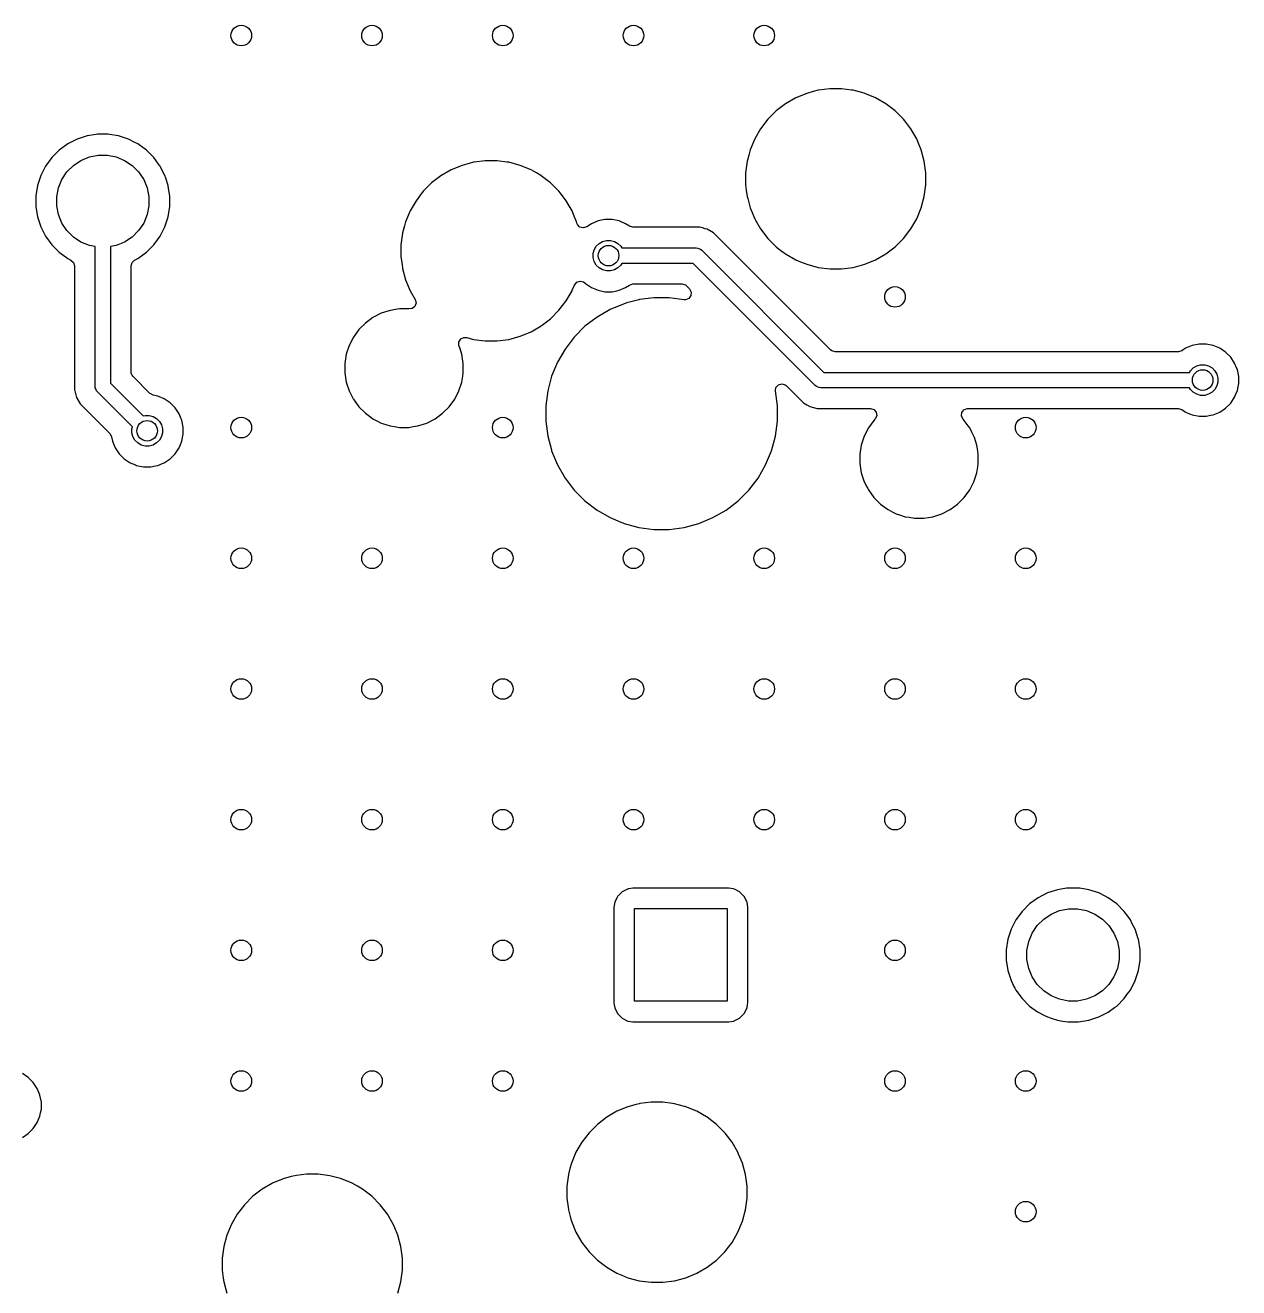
# Model space of a CAD drawing. Extents: x 2.6 to 14.2, y -9.4 to -3.8.
# Drawn here: x 5.118 to 6.046, y -5.789 to -4.823 of the extents above; entities that cross this region are included whole.
import ezdxf

# ---------------------------------------------------------------- set-up
doc = ezdxf.new("R2010")
doc.units = 0
doc.header["$MEASUREMENT"] = 0
doc.layers.add('BLACK', color=7, linetype='CONTINUOUS')

msp = doc.modelspace()

# ---------------------------------------------------------------- linework, layer by layer
at = {"layer": 'BLACK', "linetype": 'CONTINUOUS'}
for p, q in [((5.70734, -4.87826), (5.69951, -4.88278)), ((5.71568, -4.8748), (5.70734, -4.87826)), ((5.70734, -4.87826), (5.70734, -4.87826)), ((5.72072, -4.87345), (5.71568, -4.8748)), ((5.72441, -4.87246), (5.72072, -4.87345)), ((5.72484, -4.87241), (5.72441, -4.87246)), ((5.73337, -4.87129), (5.72484, -4.87241)), ((5.7424, -4.87129), (5.73337, -4.87129)), ((5.73337, -4.87129), (5.73337, -4.87129)), ((5.74986, -4.87227), (5.7424, -4.87129)), ((5.7424, -4.87129), (5.7424, -4.87129)), ((5.75136, -4.87246), (5.74986, -4.87227)), ((5.75974, -4.87471), (5.75136, -4.87246)), ((5.76008, -4.8748), (5.75974, -4.87471)), ((5.76843, -4.87826), (5.76008, -4.8748)), ((5.77625, -4.88278), (5.76843, -4.87826)), ((5.76843, -4.87826), (5.76843, -4.87826)), ((5.69235, -4.88828), (5.68596, -4.89466)), ((5.69951, -4.88278), (5.69235, -4.88828)), ((5.78342, -4.88828), (5.77625, -4.88278)), ((5.78981, -4.89466), (5.78342, -4.88828)), ((5.78342, -4.88828), (5.78342, -4.88828)), ((5.68596, -4.89466), (5.68046, -4.90183)), ((5.79068, -4.8958), (5.78981, -4.89466)), ((5.78981, -4.89466), (5.78981, -4.89466)), ((5.78981, -4.89466), (5.78981, -4.89466)), ((5.79531, -4.90183), (5.79068, -4.8958)), ((5.16534, -4.90737), (5.15767, -4.90987)), ((5.17235, -4.90626), (5.16534, -4.90737)), ((5.1733, -4.90611), (5.17235, -4.90626)), ((5.18136, -4.90611), (5.1733, -4.90611)), ((5.18244, -4.90629), (5.18136, -4.90611)), ((5.18932, -4.90737), (5.18244, -4.90629)), ((5.19698, -4.90987), (5.18932, -4.90737)), ((5.68046, -4.90183), (5.67594, -4.90966)), ((5.79983, -4.90966), (5.79531, -4.90183)), ((5.79531, -4.90183), (5.79531, -4.90183)), ((5.79531, -4.90183), (5.79531, -4.90183)), ((5.15049, -4.91352), (5.14397, -4.91826)), ((5.15767, -4.90987), (5.15049, -4.91352)), ((5.20192, -4.91238), (5.19698, -4.90987)), ((5.20416, -4.91352), (5.20192, -4.91238)), ((5.21068, -4.91826), (5.20416, -4.91352)), ((5.20416, -4.91352), (5.20416, -4.91352)), ((5.20416, -4.91352), (5.20416, -4.91352)), ((5.67594, -4.90966), (5.67248, -4.918)), ((5.67594, -4.90966), (5.67594, -4.90966)), ((5.801, -4.9125), (5.79983, -4.90966)), ((5.79983, -4.90966), (5.79983, -4.90966)), ((5.79983, -4.90966), (5.79983, -4.90966)), ((5.80328, -4.918), (5.801, -4.9125)), ((5.13827, -4.92396), (5.13354, -4.93048)), ((5.14397, -4.91826), (5.13827, -4.92396)), ((5.15485, -4.92992), (5.16062, -4.92607)), ((5.16062, -4.92607), (5.16704, -4.92341)), ((5.16704, -4.92341), (5.17385, -4.92205)), ((5.17385, -4.92205), (5.1808, -4.92205)), ((5.1808, -4.92205), (5.18761, -4.92341)), ((5.18761, -4.92341), (5.19403, -4.92607)), ((5.19403, -4.92607), (5.19981, -4.92992)), ((5.21638, -4.92396), (5.21068, -4.91826)), ((5.22081, -4.93006), (5.21638, -4.92396)), ((5.4698, -4.92635), (5.46127, -4.92748)), ((5.47883, -4.92635), (5.4698, -4.92635)), ((5.4698, -4.92635), (5.4698, -4.92635)), ((5.48629, -4.92734), (5.47883, -4.92635)), ((5.47883, -4.92635), (5.47883, -4.92635)), ((5.67015, -4.92673), (5.66897, -4.93569)), ((5.67038, -4.92585), (5.67015, -4.92673)), ((5.67015, -4.92673), (5.67015, -4.92673)), ((5.67139, -4.92208), (5.67038, -4.92585)), ((5.67248, -4.918), (5.67139, -4.92208)), ((5.80562, -4.92673), (5.80328, -4.918)), ((5.8068, -4.93569), (5.80562, -4.92673)), ((5.13354, -4.93048), (5.12988, -4.93766)), ((5.14608, -4.94061), (5.14994, -4.93484)), ((5.14994, -4.93484), (5.15485, -4.92992)), ((5.19981, -4.92992), (5.20472, -4.93484)), ((5.20472, -4.93484), (5.20858, -4.94061)), ((5.22112, -4.93048), (5.22081, -4.93006)), ((5.22257, -4.93333), (5.22112, -4.93048)), ((5.22478, -4.93766), (5.22257, -4.93333)), ((5.44377, -4.93333), (5.43595, -4.93785)), ((5.45212, -4.92987), (5.44377, -4.93333)), ((5.44377, -4.93333), (5.44377, -4.93333)), ((5.45756, -4.92841), (5.45212, -4.92987)), ((5.46084, -4.92753), (5.45756, -4.92841)), ((5.46127, -4.92748), (5.46084, -4.92753)), ((5.48779, -4.92753), (5.48629, -4.92734)), ((5.49652, -4.92987), (5.48779, -4.92753)), ((5.50486, -4.93333), (5.49652, -4.92987)), ((5.50675, -4.93442), (5.50486, -4.93333)), ((5.50486, -4.93333), (5.50486, -4.93333)), ((5.50895, -4.93569), (5.50675, -4.93442)), ((5.51237, -4.93766), (5.50895, -4.93569)), ((5.66897, -4.93569), (5.66897, -4.94472)), ((5.8068, -4.94472), (5.8068, -4.93569)), ((5.12739, -4.94533), (5.12613, -4.95329)), ((5.12988, -4.93766), (5.12739, -4.94533)), ((5.14342, -4.94703), (5.14608, -4.94061)), ((5.20858, -4.94061), (5.21123, -4.94703)), ((5.22544, -4.93969), (5.22478, -4.93766)), ((5.22478, -4.93766), (5.22478, -4.93766)), ((5.22478, -4.93766), (5.22478, -4.93766)), ((5.22727, -4.94533), (5.22544, -4.93969)), ((5.22764, -4.94765), (5.22727, -4.94533)), ((5.42878, -4.94335), (5.42239, -4.94973)), ((5.43595, -4.93785), (5.42878, -4.94335)), ((5.51269, -4.93785), (5.51237, -4.93766)), ((5.51471, -4.9394), (5.51269, -4.93785)), ((5.51985, -4.94335), (5.51471, -4.9394)), ((5.51986, -4.94335), (5.51985, -4.94335)), ((5.51985, -4.94335), (5.51985, -4.94335)), ((5.52624, -4.94973), (5.51986, -4.94335)), ((5.66897, -4.94472), (5.66951, -4.94885)), ((5.80562, -4.95368), (5.8068, -4.94472)), ((5.12613, -4.95329), (5.12613, -4.96134)), ((5.14206, -4.95384), (5.14342, -4.94703)), ((5.14206, -4.96079), (5.14206, -4.95384)), ((5.21123, -4.94703), (5.21259, -4.95384)), ((5.21259, -4.95384), (5.21259, -4.96079)), ((5.22853, -4.95329), (5.22764, -4.94765)), ((5.22853, -4.96134), (5.22853, -4.95329)), ((5.42239, -4.94973), (5.41689, -4.9569)), ((5.52728, -4.95109), (5.52624, -4.94973)), ((5.52624, -4.94973), (5.52624, -4.94973)), ((5.52624, -4.94973), (5.52624, -4.94973)), ((5.53174, -4.9569), (5.52728, -4.95109)), ((5.66951, -4.94885), (5.67015, -4.95368)), ((5.67015, -4.95368), (5.67058, -4.95532)), ((5.67058, -4.95532), (5.67248, -4.9624)), ((5.80328, -4.9624), (5.80562, -4.95368)), ((5.12613, -4.96134), (5.12739, -4.9693)), ((5.14342, -4.9676), (5.14206, -4.96079)), ((5.21259, -4.96079), (5.21123, -4.9676)), ((5.22727, -4.9693), (5.22853, -4.96134)), ((5.41237, -4.96472), (5.40892, -4.97307)), ((5.41689, -4.9569), (5.41237, -4.96472)), ((5.41237, -4.96472), (5.41237, -4.96472)), ((5.53626, -4.96472), (5.53174, -4.9569)), ((5.53174, -4.9569), (5.53174, -4.9569)), ((5.53174, -4.9569), (5.53174, -4.9569)), ((5.53737, -4.96742), (5.53626, -4.96472)), ((5.53626, -4.96472), (5.53626, -4.96472)), ((5.53626, -4.96472), (5.53626, -4.96472)), ((5.67248, -4.9624), (5.67594, -4.97075)), ((5.79983, -4.97075), (5.80328, -4.9624)), ((5.12739, -4.9693), (5.12988, -4.97697)), ((5.14608, -4.97402), (5.14342, -4.9676)), ((5.14994, -4.97979), (5.14608, -4.97402)), ((5.20858, -4.97402), (5.20472, -4.97979)), ((5.21123, -4.9676), (5.20858, -4.97402)), ((5.22478, -4.97697), (5.22727, -4.9693)), ((5.40892, -4.97307), (5.40812, -4.97603)), ((5.53972, -4.97307), (5.53737, -4.96742)), ((5.54001, -4.97417), (5.53972, -4.97307)), ((5.54032, -4.97502), (5.54001, -4.97417)), ((5.54216, -4.97706), (5.54032, -4.97502)), ((5.55109, -4.97453), (5.54744, -4.97697)), ((5.5561, -4.97245), (5.55109, -4.97453)), ((5.55109, -4.97453), (5.55109, -4.97453)), ((5.55611, -4.97245), (5.5561, -4.97245)), ((5.56143, -4.97139), (5.55611, -4.97245)), ((5.56687, -4.97139), (5.56143, -4.97139)), ((5.56143, -4.97139), (5.56143, -4.97139)), ((5.57219, -4.97245), (5.56687, -4.97139)), ((5.56687, -4.97139), (5.56687, -4.97139)), ((5.57721, -4.97453), (5.57219, -4.97245)), ((5.57219, -4.97245), (5.57219, -4.97245)), ((5.58012, -4.97648), (5.57721, -4.97453)), ((5.57721, -4.97453), (5.57721, -4.97453)), ((5.67594, -4.97075), (5.67594, -4.97075)), ((5.67594, -4.97075), (5.67651, -4.97173)), ((5.67651, -4.97173), (5.68035, -4.97839)), ((5.79531, -4.97857), (5.79983, -4.97075)), ((5.12988, -4.97697), (5.13167, -4.98048)), ((5.13167, -4.98048), (5.13346, -4.98401)), ((5.13346, -4.98401), (5.13354, -4.98415)), ((5.13354, -4.98415), (5.13827, -4.99067)), ((5.15485, -4.98471), (5.14994, -4.97979)), ((5.16062, -4.98856), (5.15485, -4.98471)), ((5.19981, -4.98471), (5.19403, -4.98856)), ((5.20472, -4.97979), (5.19981, -4.98471)), ((5.21915, -4.98686), (5.22112, -4.98415)), ((5.22112, -4.98415), (5.22478, -4.97697)), ((5.40658, -4.9818), (5.4054, -4.99075)), ((5.40662, -4.98163), (5.40658, -4.9818)), ((5.40658, -4.9818), (5.40658, -4.9818)), ((5.40812, -4.97603), (5.40662, -4.98163)), ((5.54481, -4.97779), (5.54216, -4.97706)), ((5.54744, -4.97697), (5.54481, -4.97779)), ((5.5802, -4.97652), (5.58012, -4.97648)), ((5.58283, -4.9773), (5.5802, -4.97652)), ((5.63409, -4.9773), (5.58283, -4.9773)), ((5.63592, -4.97779), (5.63409, -4.9773)), ((5.63409, -4.9773), (5.63409, -4.9773)), ((5.63817, -4.97839), (5.63592, -4.97779)), ((5.6396, -4.97878), (5.63817, -4.97839)), ((5.63817, -4.97839), (5.63817, -4.97839)), ((5.64454, -4.98163), (5.6396, -4.97878)), ((5.6396, -4.97878), (5.6396, -4.97878)), ((5.68974, -5.02683), (5.64454, -4.98163)), ((5.68035, -4.97839), (5.68046, -4.97857)), ((5.68046, -4.97857), (5.68596, -4.98574)), ((5.78981, -4.98574), (5.79531, -4.97857)), ((5.13827, -4.99067), (5.13827, -4.99067)), ((5.13827, -4.99067), (5.14397, -4.99637)), ((5.16704, -4.99122), (5.16062, -4.98856)), ((5.17142, -4.99209), (5.16704, -4.99122)), ((5.17142, -5.09903), (5.17142, -4.99209)), ((5.18761, -4.99122), (5.18323, -4.99209)), ((5.18323, -4.99209), (5.18323, -5.09658)), ((5.19403, -4.98856), (5.18761, -4.99122)), ((5.21068, -4.99637), (5.21638, -4.99067)), ((5.21638, -4.99067), (5.21915, -4.98686)), ((5.21638, -4.99067), (5.21638, -4.99067)), ((5.21638, -4.99067), (5.21638, -4.99067)), ((5.4054, -4.99075), (5.4054, -4.99979)), ((5.55244, -4.99743), (5.55324, -4.99445)), ((5.55324, -4.99445), (5.55478, -4.99178)), ((5.55478, -4.99178), (5.55696, -4.9896)), ((5.55696, -4.9896), (5.55963, -4.98806)), ((5.55963, -4.98806), (5.56261, -4.98726)), ((5.56261, -4.98726), (5.56569, -4.98726)), ((5.56569, -4.98726), (5.56867, -4.98806)), ((5.56867, -4.98806), (5.57134, -4.9896)), ((5.57134, -4.9896), (5.57352, -4.99178)), ((5.57352, -4.99178), (5.57426, -4.99307)), ((5.57426, -4.99307), (5.63124, -4.99307)), ((5.63124, -4.99307), (5.63239, -4.99318)), ((5.63239, -4.99318), (5.6329, -4.99339)), ((5.6329, -4.99339), (5.63452, -4.99406)), ((5.63452, -4.99406), (5.63541, -4.9948)), ((5.68596, -4.98574), (5.68596, -4.98574)), ((5.68596, -4.98574), (5.69235, -4.99213)), ((5.69235, -4.99213), (5.69235, -4.99213)), ((5.69235, -4.99213), (5.69235, -4.99213)), ((5.69235, -4.99213), (5.69399, -4.99339)), ((5.69399, -4.99339), (5.69951, -4.99763)), ((5.77625, -4.99763), (5.78342, -4.99213)), ((5.78342, -4.99213), (5.78981, -4.98574)), ((5.78342, -4.99213), (5.78342, -4.99213)), ((5.78342, -4.99213), (5.78342, -4.99213)), ((5.78981, -4.98574), (5.78981, -4.98574)), ((5.78981, -4.98574), (5.78981, -4.98574)), ((5.14397, -4.99637), (5.15049, -5.00111)), ((5.15049, -5.00111), (5.15299, -5.00238)), ((5.15299, -5.00238), (5.15499, -5.00427)), ((5.199, -5.00673), (5.19977, -5.00409)), ((5.19977, -5.00409), (5.20167, -5.00238)), ((5.20167, -5.00238), (5.20416, -5.00111)), ((5.20416, -5.00111), (5.21068, -4.99637)), ((5.4054, -4.99979), (5.40617, -5.00566)), ((5.55244, -5.00051), (5.55244, -4.99743)), ((5.55324, -5.00349), (5.55244, -5.00051)), ((5.55478, -5.00616), (5.55324, -5.00349)), ((5.63541, -4.9948), (5.72889, -5.08828)), ((5.69951, -4.99763), (5.69951, -4.99763)), ((5.69951, -4.99763), (5.69951, -4.99763)), ((5.69951, -4.99763), (5.70734, -5.00215)), ((5.70734, -5.00215), (5.70734, -5.00215)), ((5.70734, -5.00215), (5.70734, -5.00215)), ((5.70734, -5.00215), (5.71093, -5.00364)), ((5.71093, -5.00364), (5.71568, -5.0056)), ((5.76008, -5.0056), (5.76843, -5.00215)), ((5.76843, -5.00215), (5.77625, -4.99763)), ((5.15499, -5.00427), (5.15565, -5.00673)), ((5.15565, -5.00673), (5.15565, -5.10188)), ((5.199, -5.0815), (5.199, -5.00673)), ((5.40617, -5.00566), (5.40658, -5.00875)), ((5.40658, -5.00875), (5.40892, -5.01747)), ((5.55696, -5.00834), (5.55478, -5.00616)), ((5.55963, -5.00988), (5.55696, -5.00834)), ((5.56261, -5.01068), (5.55963, -5.00988)), ((5.56569, -5.01068), (5.56261, -5.01068)), ((5.56867, -5.00988), (5.56569, -5.01068)), ((5.57134, -5.00834), (5.56867, -5.00988)), ((5.57352, -5.00616), (5.57134, -5.00834)), ((5.57426, -5.00488), (5.57352, -5.00616)), ((5.62879, -5.00488), (5.57426, -5.00488)), ((5.72227, -5.09836), (5.62879, -5.00488)), ((5.71568, -5.0056), (5.72441, -5.00794)), ((5.72441, -5.00794), (5.73337, -5.00912)), ((5.73337, -5.00912), (5.73337, -5.00912)), ((5.73337, -5.00912), (5.7424, -5.00912)), ((5.7424, -5.00912), (5.75136, -5.00794)), ((5.7424, -5.00912), (5.7424, -5.00912)), ((5.75136, -5.00794), (5.76008, -5.0056)), ((5.40892, -5.01747), (5.41237, -5.02582)), ((5.5364, -5.02549), (5.53807, -5.02144)), ((5.53807, -5.02144), (5.5398, -5.0193)), ((5.5398, -5.0193), (5.54241, -5.01843)), ((5.54241, -5.01843), (5.54507, -5.01911)), ((5.54507, -5.01911), (5.54603, -5.01986)), ((5.54603, -5.01986), (5.54657, -5.02039)), ((5.54657, -5.02039), (5.54657, -5.02039)), ((5.54657, -5.02039), (5.55109, -5.02341)), ((5.55109, -5.02341), (5.55109, -5.02341)), ((5.55109, -5.02341), (5.5561, -5.02549)), ((5.57219, -5.02549), (5.57721, -5.02341)), ((5.57721, -5.02341), (5.58012, -5.02147)), ((5.58012, -5.02147), (5.58275, -5.02065)), ((5.58275, -5.02065), (5.58283, -5.02065)), ((5.58283, -5.02065), (5.62024, -5.02065)), ((5.62024, -5.02065), (5.62288, -5.02142)), ((5.62288, -5.02142), (5.62369, -5.02208)), ((5.62369, -5.02208), (5.62603, -5.02441)), ((5.41237, -5.02582), (5.41237, -5.02582)), ((5.41237, -5.02582), (5.41624, -5.03251)), ((5.41624, -5.03251), (5.41688, -5.03518)), ((5.53174, -5.03364), (5.53626, -5.02582)), ((5.53626, -5.02582), (5.5364, -5.02549)), ((5.5561, -5.02549), (5.55611, -5.02549)), ((5.55611, -5.02549), (5.55611, -5.02549)), ((5.55611, -5.02549), (5.55611, -5.02549)), ((5.55611, -5.02549), (5.56143, -5.02655)), ((5.56143, -5.02655), (5.56143, -5.02655)), ((5.56143, -5.02655), (5.56687, -5.02655)), ((5.56687, -5.02655), (5.57055, -5.02582)), ((5.57055, -5.02582), (5.57219, -5.02549)), ((5.58735, -5.03271), (5.57814, -5.03518)), ((5.5879, -5.03264), (5.58735, -5.03271)), ((5.59887, -5.0312), (5.5879, -5.03264)), ((5.61048, -5.0312), (5.59887, -5.0312)), ((5.59887, -5.0312), (5.59887, -5.0312)), ((5.62194, -5.03271), (5.61048, -5.0312)), ((5.61048, -5.0312), (5.61048, -5.0312)), ((5.61048, -5.0312), (5.61048, -5.0312)), ((5.62292, -5.03273), (5.62194, -5.03271)), ((5.6255, -5.03177), (5.62292, -5.03273)), ((5.62715, -5.02957), (5.6255, -5.03177)), ((5.62603, -5.02441), (5.62734, -5.02683)), ((5.62734, -5.02683), (5.62715, -5.02957)), ((5.69773, -5.03481), (5.68974, -5.02683)), ((5.3971, -5.04089), (5.39032, -5.04309)), ((5.40415, -5.03977), (5.3971, -5.04089)), ((5.41128, -5.03977), (5.40415, -5.03977)), ((5.40415, -5.03977), (5.40415, -5.03977)), ((5.41147, -5.03979), (5.41128, -5.03977)), ((5.41128, -5.03977), (5.41128, -5.03977)), ((5.41382, -5.03948), (5.41147, -5.03974)), ((5.41147, -5.03974), (5.41147, -5.03979)), ((5.41598, -5.03778), (5.41382, -5.03948)), ((5.41688, -5.03518), (5.41598, -5.03778)), ((5.51986, -5.0472), (5.52624, -5.04081)), ((5.52624, -5.04081), (5.53174, -5.03364)), ((5.52624, -5.04081), (5.52624, -5.04081)), ((5.52624, -5.04081), (5.52624, -5.04081)), ((5.5654, -5.04016), (5.55534, -5.04597)), ((5.57613, -5.03572), (5.5654, -5.04016)), ((5.5654, -5.04016), (5.5654, -5.04016)), ((5.57814, -5.03518), (5.57613, -5.03572)), ((5.57613, -5.03572), (5.57613, -5.03572)), ((5.70099, -5.03807), (5.69773, -5.03481)), ((5.73399, -5.07108), (5.70099, -5.03807)), ((5.3782, -5.05052), (5.37316, -5.05556)), ((5.38397, -5.04633), (5.3782, -5.05052)), ((5.3782, -5.05052), (5.3782, -5.05052)), ((5.39032, -5.04309), (5.38397, -5.04633)), ((5.39032, -5.04309), (5.39032, -5.04309)), ((5.51269, -5.0527), (5.51985, -5.0472)), ((5.51985, -5.0472), (5.51985, -5.0472)), ((5.51985, -5.0472), (5.51986, -5.0472)), ((5.55534, -5.04597), (5.54613, -5.05304)), ((5.36897, -5.06133), (5.36573, -5.06768)), ((5.37316, -5.05556), (5.36897, -5.06133)), ((5.37316, -5.05556), (5.37316, -5.05556)), ((5.45108, -5.06274), (5.45355, -5.06152)), ((5.45355, -5.06152), (5.45565, -5.06162)), ((5.45565, -5.06162), (5.46084, -5.06301)), ((5.48779, -5.06301), (5.49652, -5.06067)), ((5.49652, -5.06067), (5.50486, -5.05721)), ((5.50486, -5.05721), (5.51269, -5.0527)), ((5.53792, -5.06125), (5.53084, -5.07047)), ((5.54613, -5.05304), (5.53792, -5.06125)), ((5.53792, -5.06125), (5.53792, -5.06125)), ((5.54613, -5.05304), (5.54613, -5.05304)), ((5.36573, -5.06768), (5.36353, -5.07446)), ((5.36573, -5.06768), (5.36573, -5.06768)), ((5.44966, -5.06509), (5.45108, -5.06274)), ((5.44974, -5.06784), (5.44966, -5.06509)), ((5.45028, -5.06951), (5.44974, -5.06784)), ((5.45189, -5.07446), (5.45028, -5.06951)), ((5.46084, -5.06301), (5.4698, -5.06419)), ((5.4698, -5.06419), (5.4698, -5.06419)), ((5.4698, -5.06419), (5.47883, -5.06419)), ((5.47883, -5.06419), (5.48779, -5.06301)), ((5.47883, -5.06419), (5.47883, -5.06419)), ((5.53084, -5.07047), (5.52504, -5.08053)), ((5.7348, -5.07173), (5.73399, -5.07108)), ((5.73744, -5.07251), (5.7348, -5.07173)), ((6.0026, -5.07169), (5.99997, -5.07251)), ((6.00551, -5.06974), (6.0026, -5.07169)), ((6.01053, -5.06766), (6.00551, -5.06974)), ((6.00551, -5.06974), (6.00551, -5.06974)), ((6.01585, -5.0666), (6.01053, -5.06766)), ((6.01053, -5.06766), (6.01053, -5.06766)), ((6.02129, -5.0666), (6.01585, -5.0666)), ((6.01585, -5.0666), (6.01585, -5.0666)), ((6.02662, -5.06766), (6.02129, -5.0666)), ((6.02129, -5.0666), (6.02129, -5.0666)), ((6.03163, -5.06974), (6.02662, -5.06766)), ((6.02662, -5.06766), (6.02662, -5.06766)), ((6.03615, -5.07276), (6.03163, -5.06974)), ((6.03163, -5.06974), (6.03163, -5.06974)), ((5.36353, -5.07446), (5.36242, -5.0815)), ((5.45301, -5.0815), (5.45189, -5.07446)), ((5.52504, -5.08053), (5.52059, -5.09126)), ((5.52504, -5.08053), (5.52504, -5.08053)), ((5.99989, -5.07251), (5.73744, -5.07251)), ((5.99997, -5.07251), (5.99989, -5.07251)), ((6.03999, -5.0766), (6.03615, -5.07276)), ((6.03615, -5.07276), (6.03615, -5.07276)), ((6.04301, -5.08112), (6.03999, -5.0766)), ((6.03999, -5.0766), (6.03999, -5.0766)), ((6.04475, -5.08532), (6.04301, -5.08112)), ((6.04301, -5.08112), (6.04301, -5.08112)), ((5.199, -5.08803), (5.199, -5.0815)), ((5.19911, -5.08907), (5.199, -5.08803)), ((5.19916, -5.08916), (5.19911, -5.08907)), ((5.1992, -5.0894), (5.19916, -5.08916)), ((5.19985, -5.09042), (5.1992, -5.0894)), ((5.20043, -5.09148), (5.19985, -5.09042)), ((5.36242, -5.0815), (5.36242, -5.08863)), ((5.36242, -5.08863), (5.36353, -5.09568)), ((5.45259, -5.09126), (5.45301, -5.08863)), ((5.45301, -5.08863), (5.45301, -5.0815)), ((5.72889, -5.08828), (6.00846, -5.08828)), ((6.00846, -5.08828), (6.0092, -5.08699)), ((6.0092, -5.08699), (6.01138, -5.08481)), ((6.01138, -5.08481), (6.01405, -5.08327)), ((6.01405, -5.08327), (6.01703, -5.08247)), ((6.01703, -5.08247), (6.02011, -5.08247)), ((6.02011, -5.08247), (6.02309, -5.08327)), ((6.02309, -5.08327), (6.02576, -5.08481)), ((6.02576, -5.08481), (6.02794, -5.08699)), ((6.02794, -5.08699), (6.02948, -5.08966)), ((6.02948, -5.08966), (6.03028, -5.09264)), ((6.04509, -5.08614), (6.04475, -5.08532)), ((6.04615, -5.09146), (6.04509, -5.08614)), ((6.04509, -5.08614), (6.04509, -5.08614)), ((6.04509, -5.08614), (6.04509, -5.08614)), ((5.17153, -5.10018), (5.17142, -5.09903)), ((5.17187, -5.10099), (5.17153, -5.10018)), ((5.18323, -5.09658), (5.20828, -5.12163)), ((5.21337, -5.10442), (5.20043, -5.09148)), ((5.36353, -5.09568), (5.36573, -5.10246)), ((5.44969, -5.10246), (5.45189, -5.09568)), ((5.45189, -5.09568), (5.45259, -5.09126)), ((5.52059, -5.09126), (5.51788, -5.10138)), ((5.52059, -5.09126), (5.52059, -5.09126)), ((5.69177, -5.10254), (5.69219, -5.09982)), ((5.69219, -5.09982), (5.69402, -5.09776)), ((5.69402, -5.09776), (5.69667, -5.09702)), ((5.69667, -5.09702), (5.6993, -5.09782)), ((5.6993, -5.09782), (5.70006, -5.09845)), ((5.70006, -5.09845), (5.71314, -5.11152)), ((5.72316, -5.09909), (5.72227, -5.09836)), ((5.72441, -5.09961), (5.72316, -5.09909)), ((5.72529, -5.09997), (5.72441, -5.09961)), ((5.72644, -5.10009), (5.72529, -5.09997)), ((6.00846, -5.10009), (5.72644, -5.10009)), ((6.0092, -5.10137), (6.00846, -5.10009)), ((6.02948, -5.0987), (6.02794, -5.10137)), ((6.03028, -5.09572), (6.02948, -5.0987)), ((6.03028, -5.09264), (6.03028, -5.09572)), ((6.04509, -5.10223), (6.04567, -5.09929)), ((6.04567, -5.09929), (6.04615, -5.0969)), ((6.04615, -5.0969), (6.04615, -5.09146)), ((5.15565, -5.10188), (5.15581, -5.10248)), ((5.15581, -5.10248), (5.15687, -5.10644)), ((5.15687, -5.10644), (5.15713, -5.10739)), ((5.15713, -5.10739), (5.15713, -5.10739)), ((5.15713, -5.10739), (5.15994, -5.11227)), ((5.17242, -5.10231), (5.17187, -5.10099)), ((5.17315, -5.1032), (5.17242, -5.10231)), ((5.19993, -5.12998), (5.17315, -5.1032)), ((5.21343, -5.10448), (5.21337, -5.10442)), ((5.21587, -5.10576), (5.21343, -5.10448)), ((5.2193, -5.10644), (5.21587, -5.10576)), ((5.22432, -5.10852), (5.2193, -5.10644)), ((5.2193, -5.10644), (5.2193, -5.10644)), ((5.22884, -5.11153), (5.22432, -5.10852)), ((5.22432, -5.10852), (5.22432, -5.10852)), ((5.36573, -5.10246), (5.36573, -5.10246)), ((5.36573, -5.10246), (5.36749, -5.1059)), ((5.36749, -5.1059), (5.36882, -5.10852)), ((5.36882, -5.10852), (5.36897, -5.10881)), ((5.36897, -5.10881), (5.37316, -5.11458)), ((5.44226, -5.11458), (5.44645, -5.10881)), ((5.44645, -5.10881), (5.44969, -5.10246)), ((5.51759, -5.10248), (5.51607, -5.11399)), ((5.51788, -5.10138), (5.51759, -5.10248)), ((5.51759, -5.10248), (5.51759, -5.10248)), ((5.69328, -5.11399), (5.69177, -5.10254)), ((6.01138, -5.10355), (6.0092, -5.10137)), ((6.01405, -5.10509), (6.01138, -5.10355)), ((6.01703, -5.10589), (6.01405, -5.10509)), ((6.02011, -5.10589), (6.01703, -5.10589)), ((6.02309, -5.10509), (6.02011, -5.10589)), ((6.02576, -5.10355), (6.02309, -5.10509)), ((6.02794, -5.10137), (6.02576, -5.10355)), ((6.03999, -5.11176), (6.04301, -5.10724)), ((6.04301, -5.10724), (6.04324, -5.1067)), ((6.04324, -5.1067), (6.0437, -5.10557)), ((6.0437, -5.10557), (6.04509, -5.10223)), ((5.15994, -5.11227), (5.15998, -5.11234)), ((5.15998, -5.11234), (5.15998, -5.11234)), ((5.15998, -5.11234), (5.18272, -5.13507)), ((5.23268, -5.11538), (5.22884, -5.11153)), ((5.22884, -5.11153), (5.22884, -5.11153)), ((5.2357, -5.11989), (5.23268, -5.11538)), ((5.23268, -5.11538), (5.23268, -5.11538)), ((5.23737, -5.12393), (5.2357, -5.11989)), ((5.2357, -5.11989), (5.2357, -5.11989)), ((5.37316, -5.11458), (5.37316, -5.11458)), ((5.37316, -5.11458), (5.3782, -5.11962)), ((5.3782, -5.11962), (5.3782, -5.11962)), ((5.3782, -5.11962), (5.38243, -5.12269)), ((5.43145, -5.12381), (5.43722, -5.11962)), ((5.43722, -5.11962), (5.44226, -5.11458)), ((5.51607, -5.11399), (5.51607, -5.12561)), ((5.69328, -5.12561), (5.69328, -5.11399)), ((5.71314, -5.11152), (5.71587, -5.1131)), ((5.71587, -5.1131), (5.71808, -5.11438)), ((5.71808, -5.11438), (5.72359, -5.11585)), ((5.72359, -5.11585), (5.72359, -5.11585)), ((5.72359, -5.11585), (5.7293, -5.11585)), ((5.7293, -5.11585), (5.76447, -5.11585)), ((5.76447, -5.11585), (5.76711, -5.11663)), ((5.76711, -5.11663), (5.76891, -5.11871)), ((5.76891, -5.11871), (5.7693, -5.12143)), ((5.83403, -5.12177), (5.83423, -5.11903)), ((5.83423, -5.11903), (5.83588, -5.11683)), ((5.83588, -5.11683), (5.83846, -5.11587)), ((5.83846, -5.11587), (5.8388, -5.11585)), ((5.8388, -5.11585), (5.99989, -5.11585)), ((5.99989, -5.11585), (6.00253, -5.11663)), ((6.00253, -5.11663), (6.0026, -5.11668)), ((6.0026, -5.11668), (6.00524, -5.11844)), ((6.00524, -5.11844), (6.00551, -5.11862)), ((6.00551, -5.11862), (6.00551, -5.11862)), ((6.00551, -5.11862), (6.00551, -5.11862)), ((6.00551, -5.11862), (6.01053, -5.1207)), ((6.02662, -5.1207), (6.03163, -5.11862)), ((6.03163, -5.11862), (6.03615, -5.1156)), ((6.03615, -5.1156), (6.03999, -5.11176)), ((5.20828, -5.12163), (5.20971, -5.12125)), ((5.20971, -5.12125), (5.2128, -5.12125)), ((5.2128, -5.12125), (5.21578, -5.12204)), ((5.21578, -5.12204), (5.21845, -5.12359)), ((5.21845, -5.12359), (5.22063, -5.12577)), ((5.22063, -5.12577), (5.22217, -5.12844)), ((5.22217, -5.12844), (5.22297, -5.13142)), ((5.23777, -5.12491), (5.23737, -5.12393)), ((5.23883, -5.13024), (5.23777, -5.12491)), ((5.23777, -5.12491), (5.23777, -5.12491)), ((5.23777, -5.12491), (5.23777, -5.12491)), ((5.38243, -5.12269), (5.38397, -5.12381)), ((5.38397, -5.12381), (5.3875, -5.12561)), ((5.3875, -5.12561), (5.39032, -5.12705)), ((5.39032, -5.12705), (5.39032, -5.12705)), ((5.39032, -5.12705), (5.39371, -5.12815)), ((5.39371, -5.12815), (5.3971, -5.12925)), ((5.3971, -5.12925), (5.40037, -5.12977)), ((5.40037, -5.12977), (5.40415, -5.13036)), ((5.41469, -5.12982), (5.41832, -5.12925)), ((5.41832, -5.12925), (5.4251, -5.12705)), ((5.4251, -5.12705), (5.43145, -5.12381)), ((5.51607, -5.12561), (5.51708, -5.13329)), ((5.69176, -5.13712), (5.69328, -5.12561)), ((5.76709, -5.12502), (5.76289, -5.13079)), ((5.76792, -5.12419), (5.76709, -5.12502)), ((5.76709, -5.12502), (5.76709, -5.12502)), ((5.76816, -5.12393), (5.76792, -5.12419)), ((5.7693, -5.12143), (5.76816, -5.12393)), ((5.83535, -5.12419), (5.83403, -5.12177)), ((5.83618, -5.12502), (5.83535, -5.12419)), ((5.83917, -5.12913), (5.83618, -5.12502)), ((5.83618, -5.12502), (5.83618, -5.12502)), ((5.84037, -5.13079), (5.83917, -5.12913)), ((6.01053, -5.1207), (6.01053, -5.1207)), ((6.01053, -5.1207), (6.01053, -5.1207)), ((6.01053, -5.1207), (6.01053, -5.1207)), ((6.01053, -5.1207), (6.01585, -5.12176)), ((6.01585, -5.12176), (6.01585, -5.12176)), ((6.01585, -5.12176), (6.02129, -5.12176)), ((6.02129, -5.12176), (6.02487, -5.12105)), ((6.02487, -5.12105), (6.02662, -5.1207)), ((5.18272, -5.13507), (5.18404, -5.13748)), ((5.18404, -5.13748), (5.18405, -5.13757)), ((5.18405, -5.13757), (5.18474, -5.141)), ((5.19955, -5.13142), (5.19993, -5.12998)), ((5.19955, -5.1345), (5.19955, -5.13142)), ((5.20034, -5.13748), (5.19955, -5.1345)), ((5.20189, -5.14015), (5.20034, -5.13748)), ((5.22217, -5.13748), (5.22063, -5.14015)), ((5.22297, -5.1345), (5.22217, -5.13748)), ((5.22297, -5.13142), (5.22297, -5.1345)), ((5.23777, -5.141), (5.23835, -5.13811)), ((5.23835, -5.13811), (5.23883, -5.13567)), ((5.23883, -5.13567), (5.23883, -5.13024)), ((5.40415, -5.13036), (5.40415, -5.13036)), ((5.40415, -5.13036), (5.41128, -5.13036)), ((5.41128, -5.13036), (5.41469, -5.12982)), ((5.51708, -5.13329), (5.51759, -5.13712)), ((5.51759, -5.13712), (5.5204, -5.14763)), ((5.68875, -5.14834), (5.69176, -5.13712)), ((5.75966, -5.13714), (5.75745, -5.14392)), ((5.76289, -5.13079), (5.75966, -5.13714)), ((5.75966, -5.13714), (5.75966, -5.13714)), ((5.84205, -5.13408), (5.84037, -5.13079)), ((5.84361, -5.13714), (5.84205, -5.13408)), ((5.84396, -5.13822), (5.84361, -5.13714)), ((5.84361, -5.13714), (5.84361, -5.13714)), ((5.84581, -5.14392), (5.84396, -5.13822)), ((5.18474, -5.141), (5.18474, -5.141)), ((5.18474, -5.141), (5.18682, -5.14602)), ((5.18682, -5.14602), (5.18682, -5.14602)), ((5.18682, -5.14602), (5.18983, -5.15054)), ((5.20407, -5.14233), (5.20189, -5.14015)), ((5.20674, -5.14387), (5.20407, -5.14233)), ((5.20971, -5.14467), (5.20674, -5.14387)), ((5.2128, -5.14467), (5.20971, -5.14467)), ((5.21578, -5.14387), (5.2128, -5.14467)), ((5.21845, -5.14233), (5.21578, -5.14387)), ((5.22063, -5.14015), (5.21845, -5.14233)), ((5.23268, -5.15054), (5.2357, -5.14602)), ((5.2357, -5.14602), (5.23777, -5.141)), ((5.5204, -5.14763), (5.52059, -5.14834)), ((5.52059, -5.14834), (5.52059, -5.14834)), ((5.52059, -5.14834), (5.52504, -5.15907)), ((5.68431, -5.15907), (5.68875, -5.14834)), ((5.75745, -5.14392), (5.75634, -5.15096)), ((5.84628, -5.14687), (5.84581, -5.14392)), ((5.84693, -5.15096), (5.84628, -5.14687)), ((5.18983, -5.15054), (5.18983, -5.15054)), ((5.18983, -5.15054), (5.19368, -5.15438)), ((5.19368, -5.15438), (5.19368, -5.15438)), ((5.19368, -5.15438), (5.19819, -5.1574)), ((5.19819, -5.1574), (5.19819, -5.1574)), ((5.19819, -5.1574), (5.20224, -5.15907)), ((5.2193, -5.15948), (5.22359, -5.1577)), ((5.22359, -5.1577), (5.22432, -5.1574)), ((5.22432, -5.1574), (5.22884, -5.15438)), ((5.22432, -5.1574), (5.22432, -5.1574)), ((5.22432, -5.1574), (5.22432, -5.1574)), ((5.22884, -5.15438), (5.23268, -5.15054)), ((5.75634, -5.15096), (5.75634, -5.15809)), ((5.75634, -5.15809), (5.75745, -5.16514)), ((5.84653, -5.1606), (5.84693, -5.15809)), ((5.84693, -5.15809), (5.84693, -5.15096)), ((5.20224, -5.15907), (5.20321, -5.15948)), ((5.20321, -5.15948), (5.20321, -5.15948)), ((5.20321, -5.15948), (5.20321, -5.15948)), ((5.20321, -5.15948), (5.20854, -5.16054)), ((5.20854, -5.16054), (5.20854, -5.16054)), ((5.20854, -5.16054), (5.21397, -5.16054)), ((5.21397, -5.16054), (5.21756, -5.15982)), ((5.21756, -5.15982), (5.2193, -5.15948)), ((5.52504, -5.15907), (5.52504, -5.15907)), ((5.52504, -5.15907), (5.53084, -5.16913)), ((5.6785, -5.16913), (5.68431, -5.15907)), ((5.75745, -5.16514), (5.75966, -5.17192)), ((5.84361, -5.17192), (5.84581, -5.16514)), ((5.84581, -5.16514), (5.84653, -5.1606)), ((5.53084, -5.16913), (5.53792, -5.17834)), ((5.67143, -5.17834), (5.6785, -5.16913)), ((5.75966, -5.17192), (5.75966, -5.17192)), ((5.75966, -5.17192), (5.7617, -5.17593)), ((5.7617, -5.17593), (5.76238, -5.17726)), ((5.76238, -5.17726), (5.76289, -5.17827)), ((5.84037, -5.17827), (5.84361, -5.17192)), ((5.53792, -5.17834), (5.53792, -5.17834)), ((5.53792, -5.17834), (5.54613, -5.18656)), ((5.54613, -5.18656), (5.54613, -5.18656)), ((5.54613, -5.18656), (5.55534, -5.19363)), ((5.654, -5.19363), (5.66322, -5.18656)), ((5.66322, -5.18656), (5.67143, -5.17834)), ((5.76289, -5.17827), (5.76709, -5.18404)), ((5.76709, -5.18404), (5.76709, -5.18404)), ((5.76709, -5.18404), (5.77213, -5.18908)), ((5.83114, -5.18908), (5.83618, -5.18404)), ((5.83618, -5.18404), (5.84037, -5.17827)), ((5.55534, -5.19363), (5.5654, -5.19943)), ((5.64395, -5.19943), (5.654, -5.19363)), ((5.77213, -5.18908), (5.77213, -5.18908)), ((5.77213, -5.18908), (5.77682, -5.19249)), ((5.77682, -5.19249), (5.77789, -5.19327)), ((5.77789, -5.19327), (5.78159, -5.19515)), ((5.78159, -5.19515), (5.78425, -5.19651)), ((5.78425, -5.19651), (5.78425, -5.19651)), ((5.78425, -5.19651), (5.78667, -5.19729)), ((5.78667, -5.19729), (5.79103, -5.19871)), ((5.81224, -5.19871), (5.81902, -5.19651)), ((5.81902, -5.19651), (5.82537, -5.19327)), ((5.82537, -5.19327), (5.83114, -5.18908)), ((5.5654, -5.19943), (5.5654, -5.19943)), ((5.5654, -5.19943), (5.5654, -5.19943)), ((5.5654, -5.19943), (5.57353, -5.2028)), ((5.57353, -5.2028), (5.57504, -5.20343)), ((5.57504, -5.20343), (5.57613, -5.20388)), ((5.57613, -5.20388), (5.58735, -5.20689)), ((5.58735, -5.20689), (5.59887, -5.2084)), ((5.61048, -5.2084), (5.622, -5.20689)), ((5.622, -5.20689), (5.63321, -5.20388)), ((5.63321, -5.20388), (5.64395, -5.19943)), ((5.79103, -5.19871), (5.79405, -5.19919)), ((5.79405, -5.19919), (5.79807, -5.19982)), ((5.79807, -5.19982), (5.79807, -5.19982)), ((5.79807, -5.19982), (5.8052, -5.19982)), ((5.8052, -5.19982), (5.80861, -5.19928)), ((5.80861, -5.19928), (5.81224, -5.19871)), ((5.59887, -5.2084), (5.59887, -5.2084)), ((5.59887, -5.2084), (5.61048, -5.2084)), ((5.61048, -5.2084), (5.61048, -5.2084)), ((5.57464, -5.48574), (5.5711, -5.48927)), ((5.57909, -5.48347), (5.57464, -5.48574)), ((5.57464, -5.48574), (5.57464, -5.48574)), ((5.57464, -5.48574), (5.57464, -5.48574)), ((5.57959, -5.48339), (5.57909, -5.48347)), ((5.58278, -5.48289), (5.57959, -5.48339)), ((5.65613, -5.48289), (5.58278, -5.48289)), ((5.65982, -5.48347), (5.65613, -5.48289)), ((5.66101, -5.48408), (5.65982, -5.48347)), ((5.66427, -5.48574), (5.66101, -5.48408)), ((5.6678, -5.48927), (5.66427, -5.48574)), ((5.66427, -5.48574), (5.66427, -5.48574)), ((5.66427, -5.48574), (5.66427, -5.48574)), ((5.8998, -5.48664), (5.89262, -5.4903)), ((5.90746, -5.48415), (5.8998, -5.48664)), ((5.91447, -5.48304), (5.90746, -5.48415)), ((5.91542, -5.48289), (5.91447, -5.48304)), ((5.92348, -5.48289), (5.91542, -5.48289)), ((5.92457, -5.48306), (5.92348, -5.48289)), ((5.93144, -5.48415), (5.92457, -5.48306)), ((5.93911, -5.48664), (5.93144, -5.48415)), ((5.94405, -5.48915), (5.93911, -5.48664)), ((5.56884, -5.49372), (5.56825, -5.49741)), ((5.57058, -5.4903), (5.56884, -5.49372)), ((5.5711, -5.48927), (5.57058, -5.4903)), ((5.5711, -5.48927), (5.5711, -5.48927)), ((5.5711, -5.48927), (5.5711, -5.48927)), ((5.67007, -5.49372), (5.6678, -5.48927)), ((5.6678, -5.48927), (5.6678, -5.48927)), ((5.6678, -5.48927), (5.6678, -5.48927)), ((5.67065, -5.49741), (5.67007, -5.49372)), ((5.8861, -5.49503), (5.8804, -5.50073)), ((5.89262, -5.4903), (5.8861, -5.49503)), ((5.94629, -5.4903), (5.94405, -5.48915)), ((5.95281, -5.49503), (5.94629, -5.4903)), ((5.94629, -5.4903), (5.94629, -5.4903)), ((5.94629, -5.4903), (5.94629, -5.4903)), ((5.95851, -5.50073), (5.95281, -5.49503)), ((5.56825, -5.49741), (5.56825, -5.57076)), ((5.58402, -5.56952), (5.58402, -5.49865)), ((5.58402, -5.49865), (5.65489, -5.49865)), ((5.65489, -5.49865), (5.65489, -5.56952)), ((5.67065, -5.53006), (5.67065, -5.49741)), ((5.8804, -5.50073), (5.87566, -5.50725)), ((5.89697, -5.5067), (5.90275, -5.50284)), ((5.90275, -5.50284), (5.90917, -5.50018)), ((5.90917, -5.50018), (5.91598, -5.49882)), ((5.91598, -5.49882), (5.92293, -5.49882)), ((5.92293, -5.49882), (5.92974, -5.50018)), ((5.92974, -5.50018), (5.93616, -5.50284)), ((5.93616, -5.50284), (5.94193, -5.5067)), ((5.96121, -5.50445), (5.95851, -5.50073)), ((5.96324, -5.50725), (5.96121, -5.50445)), ((5.872, -5.51443), (5.86951, -5.5221)), ((5.87566, -5.50725), (5.872, -5.51443)), ((5.8882, -5.51738), (5.89206, -5.51161)), ((5.89206, -5.51161), (5.89697, -5.5067)), ((5.94193, -5.5067), (5.94684, -5.51161)), ((5.94684, -5.51161), (5.9507, -5.51738)), ((5.96472, -5.51015), (5.96324, -5.50725)), ((5.9669, -5.51443), (5.96472, -5.51015)), ((5.96709, -5.51502), (5.9669, -5.51443)), ((5.9669, -5.51443), (5.9669, -5.51443)), ((5.9669, -5.51443), (5.9669, -5.51443)), ((5.96927, -5.52171), (5.96709, -5.51502)), ((5.86951, -5.5221), (5.86825, -5.53006)), ((5.88419, -5.53061), (5.88555, -5.5238)), ((5.88555, -5.5238), (5.8882, -5.51738)), ((5.9507, -5.51738), (5.95336, -5.5238)), ((5.95336, -5.5238), (5.95472, -5.53061)), ((5.96939, -5.5221), (5.96927, -5.52171)), ((5.97065, -5.53006), (5.96939, -5.5221)), ((5.67065, -5.57076), (5.67065, -5.53006)), ((5.86825, -5.53006), (5.86825, -5.53812)), ((5.88419, -5.53756), (5.88419, -5.53061)), ((5.95472, -5.53061), (5.95472, -5.53756)), ((5.97065, -5.53812), (5.97065, -5.53006)), ((5.86825, -5.53812), (5.86951, -5.54608)), ((5.88555, -5.54437), (5.88419, -5.53756)), ((5.8882, -5.55079), (5.88555, -5.54437)), ((5.95336, -5.54437), (5.9507, -5.55079)), ((5.95472, -5.53756), (5.95336, -5.54437)), ((5.96939, -5.54608), (5.97065, -5.53812)), ((5.86951, -5.54608), (5.872, -5.55374)), ((5.872, -5.55374), (5.87424, -5.55813)), ((5.89206, -5.55657), (5.8882, -5.55079)), ((5.9507, -5.55079), (5.94684, -5.55657)), ((5.96324, -5.56092), (5.9669, -5.55374)), ((5.9669, -5.55374), (5.96939, -5.54608)), ((5.87424, -5.55813), (5.875, -5.55961)), ((5.875, -5.55961), (5.87566, -5.56092)), ((5.87566, -5.56092), (5.8804, -5.56744)), ((5.89697, -5.56148), (5.89206, -5.55657)), ((5.90275, -5.56534), (5.89697, -5.56148)), ((5.94193, -5.56148), (5.93616, -5.56534)), ((5.94684, -5.55657), (5.94193, -5.56148)), ((5.95851, -5.56744), (5.96088, -5.56417)), ((5.96088, -5.56417), (5.96324, -5.56092)), ((5.56825, -5.57076), (5.56849, -5.57229)), ((5.56849, -5.57229), (5.56884, -5.57445)), ((5.65489, -5.56952), (5.58402, -5.56952)), ((5.67007, -5.57445), (5.6705, -5.57173)), ((5.6705, -5.57173), (5.67065, -5.57076)), ((5.8804, -5.56744), (5.8861, -5.57314)), ((5.8861, -5.57314), (5.8922, -5.57757)), ((5.90917, -5.56799), (5.90275, -5.56534)), ((5.91598, -5.56935), (5.90917, -5.56799)), ((5.92293, -5.56935), (5.91598, -5.56935)), ((5.92974, -5.56799), (5.92293, -5.56935)), ((5.93616, -5.56534), (5.92974, -5.56799)), ((5.95119, -5.57432), (5.95281, -5.57314)), ((5.95281, -5.57314), (5.95851, -5.56744)), ((5.95281, -5.57314), (5.95281, -5.57314)), ((5.95281, -5.57314), (5.95281, -5.57314)), ((5.95851, -5.56744), (5.95851, -5.56744)), ((5.95851, -5.56744), (5.95851, -5.56744)), ((5.56884, -5.57445), (5.5711, -5.5789)), ((5.5711, -5.5789), (5.5711, -5.5789)), ((5.5711, -5.5789), (5.5711, -5.5789)), ((5.5711, -5.5789), (5.57464, -5.58243)), ((5.57464, -5.58243), (5.57464, -5.58243)), ((5.57464, -5.58243), (5.57464, -5.58244)), ((5.57464, -5.58244), (5.57894, -5.58463)), ((5.65982, -5.5847), (5.66427, -5.58244)), ((5.66427, -5.58244), (5.6678, -5.5789)), ((5.6678, -5.5789), (5.67007, -5.57445)), ((5.67007, -5.57445), (5.67007, -5.57445)), ((5.67007, -5.57445), (5.67007, -5.57445)), ((5.8922, -5.57757), (5.89262, -5.57788)), ((5.89262, -5.57788), (5.89702, -5.58012)), ((5.89702, -5.58012), (5.8998, -5.58154)), ((5.8998, -5.58154), (5.8998, -5.58154)), ((5.8998, -5.58154), (5.8998, -5.58154)), ((5.8998, -5.58154), (5.90256, -5.58244)), ((5.90256, -5.58244), (5.90746, -5.58403)), ((5.93144, -5.58403), (5.93911, -5.58154)), ((5.93911, -5.58154), (5.94013, -5.58101)), ((5.93911, -5.58154), (5.93911, -5.58154)), ((5.93911, -5.58154), (5.93911, -5.58154)), ((5.94013, -5.58101), (5.9413, -5.58042)), ((5.94013, -5.58101), (5.94013, -5.58101)), ((5.9413, -5.58042), (5.94629, -5.57788)), ((5.94629, -5.57788), (5.95119, -5.57432)), ((5.57894, -5.58463), (5.57909, -5.5847)), ((5.57909, -5.5847), (5.58278, -5.58529)), ((5.58278, -5.58529), (5.58278, -5.58529)), ((5.58278, -5.58529), (5.65613, -5.58529)), ((5.65613, -5.58529), (5.65982, -5.5847)), ((5.90746, -5.58403), (5.91144, -5.58466)), ((5.91144, -5.58466), (5.91542, -5.58529)), ((5.91542, -5.58529), (5.91542, -5.58529)), ((5.91542, -5.58529), (5.92348, -5.58529)), ((5.92348, -5.58529), (5.93144, -5.58403)), ((5.92348, -5.58529), (5.92348, -5.58529)), ((5.12031, -5.62792), (5.1158, -5.6249)), ((5.12415, -5.63176), (5.12031, -5.62792)), ((5.12031, -5.62792), (5.12031, -5.62792)), ((5.12717, -5.63628), (5.12415, -5.63176)), ((5.12415, -5.63176), (5.12415, -5.63176)), ((5.1292, -5.64117), (5.12717, -5.63628)), ((5.12717, -5.63628), (5.12717, -5.63628)), ((5.12925, -5.6413), (5.1292, -5.64117)), ((5.13031, -5.64663), (5.12925, -5.6413)), ((5.12925, -5.6413), (5.12925, -5.6413)), ((5.12925, -5.6413), (5.12925, -5.6413)), ((5.13031, -5.65206), (5.13031, -5.64663)), ((5.57895, -5.65024), (5.57061, -5.6537)), ((5.5852, -5.64857), (5.57895, -5.65024)), ((5.58768, -5.6479), (5.5852, -5.64857)), ((5.58811, -5.64784), (5.58768, -5.6479)), ((5.59664, -5.64672), (5.58811, -5.64784)), ((5.60567, -5.64672), (5.59664, -5.64672)), ((5.59664, -5.64672), (5.59664, -5.64672)), ((5.61313, -5.6477), (5.60567, -5.64672)), ((5.60567, -5.64672), (5.60567, -5.64672)), ((5.61463, -5.6479), (5.61313, -5.6477)), ((5.6222, -5.64993), (5.61463, -5.6479)), ((5.62336, -5.65024), (5.6222, -5.64993)), ((5.6317, -5.6537), (5.62336, -5.65024)), ((5.12717, -5.66241), (5.12925, -5.65739)), ((5.12925, -5.65739), (5.12973, -5.65497)), ((5.12973, -5.65497), (5.13031, -5.65206)), ((5.56278, -5.65821), (5.55562, -5.66371)), ((5.57061, -5.6537), (5.56278, -5.65821)), ((5.57061, -5.6537), (5.57061, -5.6537)), ((5.63899, -5.6579), (5.6317, -5.6537)), ((5.6317, -5.6537), (5.6317, -5.6537)), ((5.63953, -5.65821), (5.63899, -5.6579)), ((5.64669, -5.66371), (5.63953, -5.65821)), ((5.1158, -5.67378), (5.12031, -5.67076)), ((5.12031, -5.67076), (5.12415, -5.66692)), ((5.12415, -5.66692), (5.12717, -5.66241)), ((5.54923, -5.6701), (5.54373, -5.67727)), ((5.55562, -5.66371), (5.54923, -5.6701)), ((5.65308, -5.6701), (5.64669, -5.66371)), ((5.64669, -5.66371), (5.64669, -5.66371)), ((5.65329, -5.67037), (5.65308, -5.6701)), ((5.65308, -5.6701), (5.65308, -5.6701)), ((5.65308, -5.6701), (5.65308, -5.6701)), ((5.65858, -5.67727), (5.65329, -5.67037)), ((5.54373, -5.67727), (5.53921, -5.68509)), ((5.6631, -5.68509), (5.65858, -5.67727)), ((5.65858, -5.67727), (5.65858, -5.67727)), ((5.65858, -5.67727), (5.65858, -5.67727)), ((5.53921, -5.68509), (5.53576, -5.69344)), ((5.53921, -5.68509), (5.53921, -5.68509)), ((5.66365, -5.68642), (5.6631, -5.68509)), ((5.6631, -5.68509), (5.6631, -5.68509)), ((5.6631, -5.68509), (5.6631, -5.68509)), ((5.66656, -5.69344), (5.66365, -5.68642)), ((5.53465, -5.69757), (5.5338, -5.70074)), ((5.53576, -5.69344), (5.53465, -5.69757)), ((5.66889, -5.70217), (5.66656, -5.69344)), ((5.30704, -5.70877), (5.29922, -5.71328)), ((5.31539, -5.70531), (5.30704, -5.70877)), ((5.30704, -5.70877), (5.30704, -5.70877)), ((5.32143, -5.70369), (5.31539, -5.70531)), ((5.32411, -5.70297), (5.32143, -5.70369)), ((5.32553, -5.70278), (5.32411, -5.70297)), ((5.33307, -5.70179), (5.32553, -5.70278)), ((5.34211, -5.70179), (5.33307, -5.70179)), ((5.33307, -5.70179), (5.33307, -5.70179)), ((5.34926, -5.70273), (5.34211, -5.70179)), ((5.34211, -5.70179), (5.34211, -5.70179)), ((5.35106, -5.70297), (5.34926, -5.70273)), ((5.35901, -5.7051), (5.35106, -5.70297)), ((5.35979, -5.70531), (5.35901, -5.7051)), ((5.36813, -5.70877), (5.35979, -5.70531)), ((5.36814, -5.70877), (5.36813, -5.70877)), ((5.37222, -5.71112), (5.36814, -5.70877)), ((5.53342, -5.70217), (5.53224, -5.71112)), ((5.5338, -5.70074), (5.53342, -5.70217)), ((5.53342, -5.70217), (5.53342, -5.70217)), ((5.67007, -5.71112), (5.66889, -5.70217)), ((5.29205, -5.71878), (5.28566, -5.72517)), ((5.29922, -5.71328), (5.29205, -5.71878)), ((5.37596, -5.71328), (5.37222, -5.71112)), ((5.37798, -5.71484), (5.37596, -5.71328)), ((5.38313, -5.71878), (5.37798, -5.71484)), ((5.38951, -5.72517), (5.38313, -5.71878)), ((5.38313, -5.71878), (5.38313, -5.71878)), ((5.38313, -5.71878), (5.38313, -5.71878)), ((5.53224, -5.71112), (5.53224, -5.72016)), ((5.67007, -5.72016), (5.67007, -5.71112)), ((5.28566, -5.72517), (5.28016, -5.73234)), ((5.39049, -5.72645), (5.38951, -5.72517)), ((5.38951, -5.72517), (5.38951, -5.72517)), ((5.38951, -5.72517), (5.38951, -5.72517)), ((5.39501, -5.73234), (5.39049, -5.72645)), ((5.53224, -5.72016), (5.53316, -5.72718)), ((5.53316, -5.72718), (5.53342, -5.72911)), ((5.66889, -5.72911), (5.67007, -5.72016)), ((5.28016, -5.73234), (5.27565, -5.74016)), ((5.39953, -5.74016), (5.39501, -5.73234)), ((5.39501, -5.73234), (5.39501, -5.73234)), ((5.39501, -5.73234), (5.39501, -5.73234)), ((5.53342, -5.72911), (5.53505, -5.73519)), ((5.53505, -5.73519), (5.53576, -5.73784)), ((5.53576, -5.73784), (5.53921, -5.74619)), ((5.6631, -5.74619), (5.66656, -5.73784)), ((5.66656, -5.73784), (5.66889, -5.72911)), ((5.27565, -5.74016), (5.27219, -5.74851)), ((5.27565, -5.74016), (5.27565, -5.74016)), ((5.40065, -5.74285), (5.39953, -5.74016)), ((5.39953, -5.74016), (5.39953, -5.74016)), ((5.39953, -5.74016), (5.39953, -5.74016)), ((5.40299, -5.74851), (5.40065, -5.74285)), ((5.53921, -5.74619), (5.53921, -5.74619)), ((5.53921, -5.74619), (5.54373, -5.75401)), ((5.65858, -5.75401), (5.6631, -5.74619)), ((5.26985, -5.75723), (5.26867, -5.76619)), ((5.27219, -5.74851), (5.26985, -5.75723)), ((5.26985, -5.75723), (5.26985, -5.75723)), ((5.40533, -5.75723), (5.40299, -5.74851)), ((5.40651, -5.76619), (5.40533, -5.75723)), ((5.54373, -5.75401), (5.54923, -5.76118)), ((5.65308, -5.76118), (5.65858, -5.75401)), ((5.26867, -5.76619), (5.26867, -5.77523)), ((5.40651, -5.77523), (5.40651, -5.76619)), ((5.54923, -5.76118), (5.54923, -5.76118)), ((5.54923, -5.76118), (5.55562, -5.76757)), ((5.64669, -5.76757), (5.65308, -5.76118)), ((5.65308, -5.76118), (5.65308, -5.76118)), ((5.65308, -5.76118), (5.65308, -5.76118)), ((5.26867, -5.77523), (5.26947, -5.78133)), ((5.40533, -5.78418), (5.40651, -5.77523)), ((5.55562, -5.76757), (5.55562, -5.76757)), ((5.55562, -5.76757), (5.56278, -5.77306)), ((5.56278, -5.77306), (5.56278, -5.77306)), ((5.56278, -5.77306), (5.56278, -5.77307)), ((5.56278, -5.77307), (5.57061, -5.77758)), ((5.6317, -5.77758), (5.63953, -5.77307)), ((5.63953, -5.77307), (5.64669, -5.76757)), ((5.64669, -5.76757), (5.64669, -5.76757)), ((5.64669, -5.76757), (5.64669, -5.76757)), ((5.26947, -5.78133), (5.26985, -5.78418)), ((5.26985, -5.78418), (5.27219, -5.79291)), ((5.40299, -5.79291), (5.40533, -5.78418)), ((5.57061, -5.77758), (5.57061, -5.77758)), ((5.57061, -5.77758), (5.57061, -5.77758)), ((5.57061, -5.77758), (5.57421, -5.77907)), ((5.57421, -5.77907), (5.57895, -5.78104)), ((5.57895, -5.78104), (5.58768, -5.78338)), ((5.58768, -5.78338), (5.59664, -5.78456)), ((5.59664, -5.78456), (5.59664, -5.78456)), ((5.59664, -5.78456), (5.60567, -5.78456)), ((5.60567, -5.78456), (5.61463, -5.78338)), ((5.60567, -5.78456), (5.60567, -5.78456)), ((5.61463, -5.78338), (5.62336, -5.78104)), ((5.62336, -5.78104), (5.6317, -5.77758))]:
    msp.add_line(p, q, dxfattribs=at)
at = {"layer": 'BLACK'}
for centre in [(5.28323, -4.83054), (5.38323, -4.83054), (5.48323, -4.83054), (5.58323, -4.83054), (5.68323, -4.83054), (5.56415, -4.99897), (5.78323, -5.03054), (6.01857, -5.09418), (5.21126, -5.13296), (5.28323, -5.13054), (5.48323, -5.13054), (5.88323, -5.13054), (5.28323, -5.23054), (5.38323, -5.23054), (5.48323, -5.23054), (5.58323, -5.23054), (5.68323, -5.23054), (5.78323, -5.23054), (5.88323, -5.23054), (5.28323, -5.33054), (5.38323, -5.33054), (5.48323, -5.33054), (5.58323, -5.33054), (5.68323, -5.33054), (5.78323, -5.33054), (5.88323, -5.33054), (5.28323, -5.43054), (5.38323, -5.43054), (5.48323, -5.43054), (5.58323, -5.43054), (5.68323, -5.43054), (5.78323, -5.43054), (5.88323, -5.43054), (5.28323, -5.53054), (5.38323, -5.53054), (5.48323, -5.53054), (5.78323, -5.53054), (5.28323, -5.63054), (5.38323, -5.63054), (5.48323, -5.63054), (5.78323, -5.63054), (5.88323, -5.63054), (5.88323, -5.73054)]:
    msp.add_circle(centre, 0.00787, dxfattribs=at)

doc.saveas('drawing.dxf')
